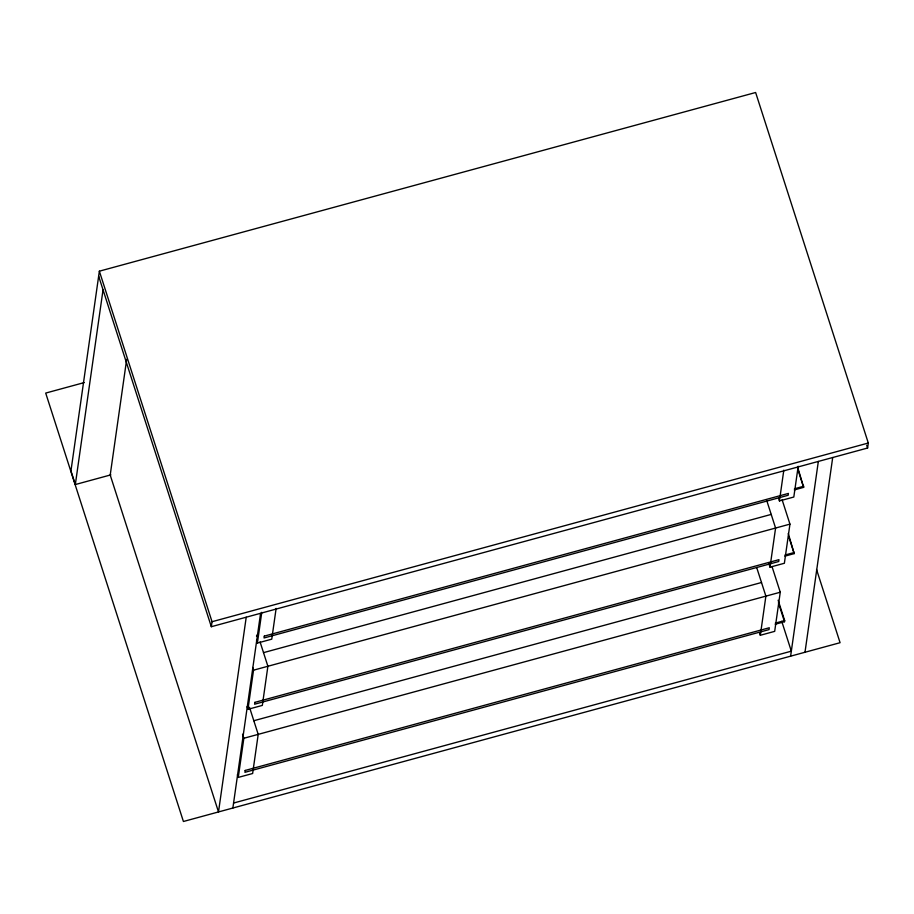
<?xml version="1.0" encoding="UTF-8"?>
<svg xmlns="http://www.w3.org/2000/svg" width="914" height="914" viewBox="0 0 914 914"><rect width="100%" height="100%" fill="white"/><g stroke="black" fill="none" stroke-linecap="round" stroke-linejoin="round"><path stroke-width="1.37" d="M98.655 276.177L211.328 626.707L867.592 448.02L868.3 443.027L755.627 92.508L99.363 271.184L70.949 470.916L75.325 484.546L110.891 474.857M75.325 484.546L103.042 289.807M126.68 359.339L110.206 475.052L218.503 811.94L246.22 617.213M211.328 626.707L212.037 621.714L99.363 271.184M256.548 636.327L256.708 635.184M232.864 808.033L260.581 613.294M249.499 707.287L258.205 734.365L252.63 773.507L238.268 777.414L243.844 738.272L242.53 734.216M260.067 641.902L267.893 666.272L262.329 705.402L247.957 709.321L253.532 670.179L252.664 667.471M276.131 608.416L271.755 639.16L257.394 643.079L261.77 612.323M771.987 566.497L780.259 592.226L774.684 631.357L760.322 635.276L765.886 596.134L756.746 567.708M782.11 499.752L789.947 524.133L784.372 563.264L770.011 567.171L775.586 528.041L766.88 500.963M798.185 466.277L793.809 497.022L779.436 500.929L783.812 470.184M775.175 624.251L784.509 621.714L784.669 620.572L778.134 600.235M784.863 556.158L794.197 553.61L788.268 533.49M794.289 489.915L803.635 487.368L797.694 467.248M790.621 656.172L818.338 461.433M804.994 652.253L832.7 457.526M84.248 382.578L45.7 393.077L183.417 821.492L840.08 642.702L816.545 569.491M212.037 621.714L868.3 443.027M794.46 488.773L803.794 486.225M263.518 652.642L771.199 514.411M253.532 670.179L789.947 524.133M785.023 555.015L794.369 552.467M253.818 720.735L761.511 582.504M243.844 738.272L780.259 592.226M775.335 623.108L784.669 620.572M233.573 803.04L791.33 651.168L781.756 621.371M866.712 445.312L867.592 448.02M797.534 468.391L803.635 487.368M778.568 498.221L779.436 500.929M788.542 535.992L794.197 553.61M768.708 563.115L770.011 567.171M778.408 602.737L784.509 621.714M759.454 632.568L760.322 635.276M256.514 640.371L257.394 643.079M247.088 706.613L247.957 709.321M237.4 774.706L238.268 777.414M245.18 770.456L244.918 772.319L769.017 629.609L769.28 627.758L245.18 770.456M254.869 702.363L254.606 704.214L778.705 561.516L778.968 559.665L254.869 702.363M264.295 636.121L264.032 637.972L788.131 495.274L788.405 493.423L264.295 636.121"/></g></svg>
